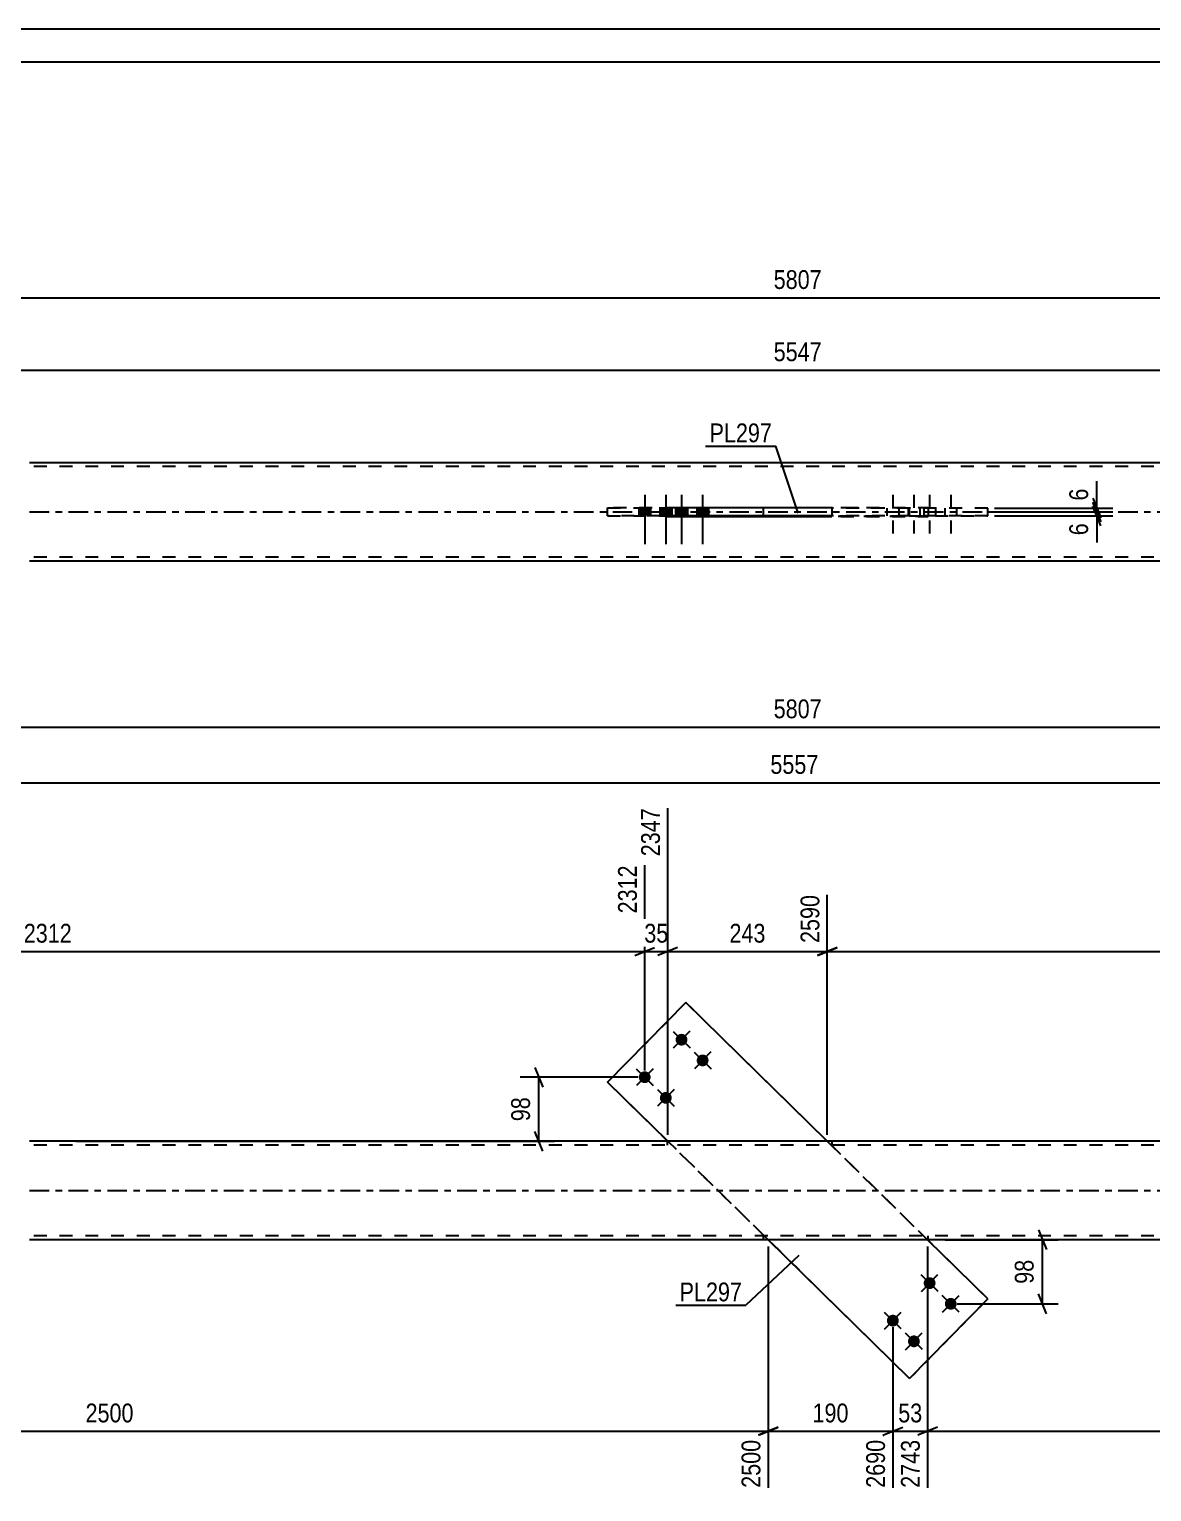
# Model space of a CAD drawing. Header units: millimetres. Extents: x 0 to 594, y 0 to 420.
# Drawn here: x 183.5 to 354.4, y 197.3 to 420 of the extents above; entities that cross this region are included whole.
import ezdxf

# ---------------------------------------------------------------- set-up
doc = ezdxf.new("R2010")
doc.units = ezdxf.units.MM
doc.linetypes.add('DXK_LINE_DOT2', pattern=[3.9198, 1.9599, -1.9599])
doc.linetypes.add('DXK_LINE_DOT3', pattern=[5.9187, 2.979, -0.9799, 0.9799, -0.9799])
doc.styles.add('Arial Narrow', font='ARIALN.TTF', dxfattribs={"height": 0.2})

# ---------------------------------------------------------------- blocks, each defined once
blk = doc.blocks.new('Unknown-580575247-1131')
at = {"color": 5, "linetype": 'Continuous'}
for p, q in [((594, 420), (0, 420)), ((589, 415), (5, 415))]:
    blk.add_line(p, q, dxfattribs=at)
blk = doc.blocks.new('Part-580575247-1689 - 1678')
at = {"color": 2, "linetype": 'Continuous'}
for p, q in [((283.48, 271.83), (271.58, 259.69)), ((283.48, 271.83), (283.48, 271.83)), ((305.01, 250.7), (283.48, 271.83)), ((280.74, 250.7), (271.58, 259.69)), ((271.58, 259.69), (271.58, 259.69)), ((317.56, 214.58), (296.03, 235.7)), ((329.46, 226.71), (320.3, 235.7)), ((317.56, 214.58), (329.46, 226.71)), ((329.46, 226.71), (329.46, 226.71)), ((317.56, 214.58), (317.56, 214.58))]:
    blk.add_line(p, q, dxfattribs=at)
at = {"color": 7, "linetype": 'DXK_LINE_DOT2'}
for p, q in [((271.58, 259.69), (283.48, 271.83)), ((329.46, 226.71), (283.48, 271.83)), ((317.56, 214.58), (271.58, 259.69)), ((296.03, 235.7), (280.74, 250.7)), ((320.3, 235.7), (305.01, 250.7)), ((329.46, 226.71), (317.56, 214.58))]:
    blk.add_line(p, q, dxfattribs=at)
blk = doc.blocks.new('Bolt-580575247-1681 - 1678')
at = {"linetype": 'Continuous'}
for points in [[(319.97, 228.46), (319.85, 228.6), (319.77, 228.77), (319.71, 228.95), (319.7, 229.14), (319.73, 229.33), (319.8, 229.5), (319.9, 229.66), (320.03, 229.8), (320.19, 229.9), (320.36, 229.97), (320.55, 230), (320.73, 229.99), (320.92, 229.94), (321.09, 229.86), (321.23, 229.74), (321.35, 229.6), (321.44, 229.43), (321.49, 229.25), (321.5, 229.06), (321.47, 228.88), (321.41, 228.7), (321.31, 228.54), (321.18, 228.41), (321.02, 228.3), (320.84, 228.23), (320.66, 228.2), (320.47, 228.21), (320.29, 228.26), (320.12, 228.34)], [(323.18, 225.31), (323.06, 225.45), (322.98, 225.62), (322.93, 225.8), (322.92, 225.99), (322.94, 226.17), (323.01, 226.35), (323.11, 226.51), (323.24, 226.64), (323.4, 226.75), (323.57, 226.82), (323.76, 226.85), (323.95, 226.84), (324.13, 226.79), (324.3, 226.71), (324.44, 226.59), (324.56, 226.45), (324.65, 226.28), (324.7, 226.1), (324.71, 225.91), (324.69, 225.72), (324.62, 225.55), (324.52, 225.39), (324.39, 225.26), (324.23, 225.15), (324.06, 225.08), (323.87, 225.05), (323.68, 225.06), (323.5, 225.11), (323.33, 225.19)], [(314.37, 222.75), (314.25, 222.89), (314.16, 223.06), (314.11, 223.24), (314.1, 223.43), (314.13, 223.62), (314.19, 223.79), (314.29, 223.95), (314.43, 224.08), (314.58, 224.19), (314.76, 224.26), (314.94, 224.29), (315.13, 224.28), (315.31, 224.23), (315.48, 224.15), (315.63, 224.03), (315.75, 223.89), (315.84, 223.72), (315.89, 223.54), (315.9, 223.35), (315.87, 223.17), (315.81, 222.99), (315.7, 222.83), (315.57, 222.7), (315.42, 222.59), (315.24, 222.52), (315.06, 222.49), (314.87, 222.5), (314.69, 222.55), (314.52, 222.63)], [(317.58, 219.6), (317.46, 219.74), (317.37, 219.91), (317.32, 220.09), (317.31, 220.28), (317.34, 220.46), (317.41, 220.64), (317.51, 220.8), (317.64, 220.93), (317.8, 221.04), (317.97, 221.11), (318.16, 221.14), (318.34, 221.13), (318.53, 221.08), (318.69, 221), (318.84, 220.88), (318.96, 220.74), (319.05, 220.57), (319.1, 220.39), (319.11, 220.2), (319.08, 220.01), (319.02, 219.84), (318.92, 219.68), (318.78, 219.55), (318.63, 219.44), (318.45, 219.37), (318.27, 219.34), (318.08, 219.35), (317.9, 219.4), (317.73, 219.48)]]:
    blk.add_hatch(color=1, dxfattribs=at).paths.add_polyline_path(points)
at = {"color": 1, "linetype": 'Continuous'}
for p, q in [((321.89, 227.84), (319.32, 230.36)), ((319.34, 227.82), (321.86, 230.39)), ((325.1, 224.69), (322.53, 227.21)), ((322.55, 224.66), (325.08, 227.23)), ((316.28, 222.13), (313.71, 224.65)), ((313.74, 222.11), (316.26, 224.68)), ((319.5, 218.98), (316.93, 221.5)), ((316.95, 218.95), (319.47, 221.52))]:
    blk.add_line(p, q, dxfattribs=at)
blk = doc.blocks.new('Bolt-580575247-1682 - 1678')
at = {"linetype": 'Continuous'}
for points in [[(283.46, 266.8), (283.58, 266.66), (283.67, 266.49), (283.72, 266.31), (283.73, 266.12), (283.7, 265.94), (283.64, 265.76), (283.54, 265.6), (283.4, 265.47), (283.25, 265.36), (283.07, 265.3), (282.89, 265.26), (282.7, 265.27), (282.52, 265.32), (282.35, 265.4), (282.2, 265.52), (282.08, 265.67), (281.99, 265.83), (281.94, 266.01), (281.93, 266.2), (281.96, 266.39), (282.02, 266.56), (282.13, 266.72), (282.26, 266.86), (282.41, 266.96), (282.59, 267.03), (282.77, 267.06), (282.96, 267.05), (283.14, 267.01), (283.31, 266.92)], [(286.67, 263.65), (286.79, 263.51), (286.88, 263.34), (286.93, 263.16), (286.94, 262.97), (286.91, 262.79), (286.85, 262.61), (286.75, 262.45), (286.62, 262.32), (286.46, 262.21), (286.28, 262.14), (286.1, 262.11), (285.91, 262.12), (285.73, 262.17), (285.56, 262.25), (285.41, 262.37), (285.29, 262.51), (285.21, 262.68), (285.15, 262.86), (285.14, 263.05), (285.17, 263.24), (285.24, 263.41), (285.34, 263.57), (285.47, 263.7), (285.63, 263.81), (285.8, 263.88), (285.99, 263.91), (286.17, 263.9), (286.36, 263.85), (286.53, 263.77)], [(277.86, 261.09), (277.98, 260.95), (278.06, 260.78), (278.12, 260.6), (278.13, 260.41), (278.1, 260.23), (278.03, 260.05), (277.93, 259.89), (277.8, 259.76), (277.64, 259.65), (277.47, 259.59), (277.28, 259.55), (277.1, 259.56), (276.91, 259.61), (276.74, 259.69), (276.6, 259.81), (276.48, 259.95), (276.39, 260.12), (276.34, 260.3), (276.33, 260.49), (276.36, 260.68), (276.42, 260.85), (276.52, 261.01), (276.65, 261.15), (276.81, 261.25), (276.99, 261.32), (277.17, 261.35), (277.36, 261.34), (277.54, 261.3), (277.71, 261.21)], [(281.07, 257.94), (281.19, 257.8), (281.28, 257.63), (281.33, 257.45), (281.34, 257.26), (281.31, 257.08), (281.25, 256.9), (281.14, 256.74), (281.01, 256.61), (280.86, 256.5), (280.68, 256.43), (280.5, 256.4), (280.31, 256.41), (280.13, 256.46), (279.96, 256.54), (279.81, 256.66), (279.69, 256.8), (279.6, 256.97), (279.55, 257.15), (279.54, 257.34), (279.57, 257.53), (279.63, 257.7), (279.73, 257.86), (279.87, 257.99), (280.02, 258.1), (280.2, 258.17), (280.38, 258.2), (280.57, 258.19), (280.75, 258.14), (280.92, 258.06)]]:
    blk.add_hatch(color=1, dxfattribs=at).paths.add_polyline_path(points)
at = {"color": 1, "linetype": 'Continuous'}
for p, q in [((281.55, 267.42), (284.12, 264.9)), ((284.09, 267.45), (281.57, 264.88)), ((284.76, 264.27), (287.33, 261.75)), ((287.3, 264.3), (284.78, 261.73)), ((275.94, 261.71), (278.51, 259.19)), ((278.49, 261.74), (275.97, 259.17)), ((279.15, 258.56), (281.72, 256.04)), ((281.7, 258.59), (279.18, 256.02))]:
    blk.add_line(p, q, dxfattribs=at)
blk = doc.blocks.new('Part-580575247-1720 - 1678')
at = {"color": 2, "linetype": 'Continuous'}
for p, q in [((417.46, 250.7), (183.58, 250.7)), ((417.46, 235.7), (183.58, 235.7))]:
    blk.add_line(p, q, dxfattribs=at)
at = {"color": 7, "linetype": 'DXK_LINE_DOT2'}
for p, q in [((417.46, 250.1), (183.58, 250.1)), ((280.64, 250.7), (280.64, 250.1)), ((305.73, 250.7), (305.73, 250.1)), ((417.46, 236.3), (183.58, 236.3)), ((295.32, 235.7), (295.32, 236.3)), ((320.4, 235.7), (320.4, 236.3))]:
    blk.add_line(p, q, dxfattribs=at)
at = {"color": 7, "linetype": 'DXK_LINE_DOT3'}
blk.add_line((183.58, 243.2), (417.46, 243.2), dxfattribs=at)
blk = doc.blocks.new('Bolt-580575247-1423 - 1368')
at = {"color": 1, "linetype": 'DXK_LINE_DOT2'}
for p, q in [((315, 349.11), (315, 341.61)), ((318.21, 349.11), (318.21, 341.61)), ((320.6, 349.11), (320.6, 341.61)), ((323.81, 349.11), (323.81, 341.61)), ((314.1, 347.11), (314.1, 345.91)), ((315.9, 347.11), (315.9, 345.91)), ((317.31, 347.11), (317.31, 345.91)), ((319.11, 347.11), (319.11, 345.91)), ((319.7, 347.11), (319.7, 345.91)), ((321.5, 347.11), (321.5, 345.91)), ((322.91, 347.11), (322.91, 345.91)), ((324.71, 347.11), (324.71, 345.91))]:
    blk.add_line(p, q, dxfattribs=at)
blk = doc.blocks.new('Part-580575247-1416 - 1368')
at = {"color": 2, "linetype": 'Continuous'}
for p, q in [((417.46, 354.01), (183.58, 354.01)), ((280.64, 347.12), (280.64, 347.21)), ((280.64, 347.21), (280.64, 347.21)), ((280.64, 347.21), (305.73, 347.21)), ((280.64, 345.92), (280.64, 345.81)), ((280.64, 345.81), (305.73, 345.81)), ((295.32, 347.21), (295.32, 347.12)), ((295.32, 345.81), (295.32, 345.92)), ((305.73, 347.21), (305.73, 345.81)), ((417.46, 339.01), (183.58, 339.01))]:
    blk.add_line(p, q, dxfattribs=at)
at = {"color": 7, "linetype": 'DXK_LINE_DOT2'}
for p, q in [((417.46, 353.41), (183.58, 353.41)), ((280.64, 345.92), (280.64, 347.21)), ((280.64, 347.21), (305.73, 347.21)), ((280.64, 345.81), (305.73, 345.81)), ((295.32, 347.21), (320.4, 347.21)), ((295.32, 347.21), (295.32, 347.21)), ((295.32, 347.21), (320.4, 347.21)), ((295.32, 347.12), (295.32, 347.21)), ((295.32, 345.92), (295.32, 347.12)), ((295.32, 345.81), (295.32, 345.81)), ((295.32, 345.81), (295.32, 345.81)), ((320.4, 345.81), (295.32, 345.81)), ((295.32, 345.81), (320.4, 345.81)), ((320.4, 347.21), (320.4, 345.81)), ((417.46, 339.61), (183.58, 339.61))]:
    blk.add_line(p, q, dxfattribs=at)
at = {"color": 7, "linetype": 'DXK_LINE_DOT3'}
blk.add_line((183.58, 346.51), (417.46, 346.51), dxfattribs=at)
blk = doc.blocks.new('Bolt-580575247-1422 - 1368')
at = {"linetype": 'Continuous'}
for points in [[(278.13, 347.12), (276.33, 347.12), (276.33, 345.92), (278.13, 345.92)], [(281.34, 347.12), (279.54, 347.12), (279.54, 345.92), (281.34, 345.92)], [(283.73, 347.12), (281.93, 347.12), (281.93, 345.92), (283.73, 345.92)], [(286.94, 347.12), (285.14, 347.12), (285.14, 345.92), (286.94, 345.92)]]:
    blk.add_hatch(color=1, dxfattribs=at).paths.add_polyline_path(points)
at = {"color": 1, "linetype": 'Continuous'}
for p, q in [((277.23, 349.12), (277.23, 341.62)), ((280.44, 349.12), (280.44, 341.62)), ((282.83, 349.12), (282.83, 341.62)), ((286.04, 349.12), (286.04, 341.62)), ((276.33, 347.12), (276.33, 345.92)), ((278.13, 347.12), (278.13, 345.92)), ((279.54, 347.12), (279.54, 345.92)), ((281.34, 347.12), (281.34, 345.92)), ((281.93, 347.12), (281.93, 345.92)), ((283.73, 347.12), (283.73, 345.92)), ((285.14, 347.12), (285.14, 345.92)), ((286.94, 347.12), (286.94, 345.92))]:
    blk.add_line(p, q, dxfattribs=at)
blk = doc.blocks.new('Part-580575247-1470 - 1368')
at = {"color": 2, "linetype": 'Continuous'}
for p, q in [((271.58, 345.92), (271.58, 347.12)), ((283.48, 345.92), (283.48, 347.12)), ((305.73, 347.11), (283.48, 347.12)), ((305.73, 345.91), (283.48, 345.92))]:
    blk.add_line(p, q, dxfattribs=at)
at = {"color": 7, "linetype": 'DXK_LINE_DOT2'}
for p, q in [((317.56, 347.11), (271.58, 347.12)), ((271.58, 347.12), (283.48, 347.12)), ((271.58, 345.92), (317.56, 345.91)), ((283.48, 345.92), (271.58, 345.92)), ((329.46, 347.11), (305.73, 347.11)), ((329.46, 345.91), (305.73, 345.91)), ((317.56, 345.91), (317.56, 347.11)), ((329.46, 347.11), (317.56, 347.11)), ((317.56, 345.91), (329.46, 345.91)), ((329.46, 345.91), (329.46, 347.11))]:
    blk.add_line(p, q, dxfattribs=at)
blk = doc.blocks.new('StraightDimension-580575247-1850 - 1678')
at = {"color": 7, "linetype": 'Continuous'}
for p, q in [((296.03, 234.7), (296.03, 197.94)), ((315, 222.39), (315, 197.94)), ((297.53, 207.15), (294.53, 205.95)), ((313.5, 205.95), (316.5, 207.15)), ((296.03, 206.55), (315, 206.55))]:
    blk.add_line(p, q, dxfattribs=at)
at = {"color": 0}
blk.add_wipeout([(308.86, 207.3), (308.86, 211.5), (302.17, 211.5), (302.17, 207.3)], dxfattribs=at)
at = {"color": 0, "linetype": 'Continuous'}
blk.add_wipeout([(314.4, 205.85), (310.2, 205.85), (310.2, 197.34), (314.4, 197.34)], dxfattribs=at)
at = {"color": 3, "style": 'Arial Narrow'}
blk.add_text('190', height=2.863, dxfattribs=at).set_placement((302.77, 207.9))
at = {"color": 3, "linetype": 'Continuous', "style": 'Arial Narrow'}
blk.add_text('2690', height=2.863, rotation=90.0002, dxfattribs=at).set_placement((313.8, 197.94))
blk = doc.blocks.new('StraightDimension-580575247-1864 - 1678')
at = {"color": 7, "linetype": 'Continuous'}
for p, q in [((320.3, 234.7), (320.3, 197.94)), ((315, 222.39), (315, 197.94)), ((313.5, 205.95), (316.5, 207.15)), ((321.8, 207.15), (318.8, 205.95)), ((315, 206.55), (320.3, 206.55))]:
    blk.add_line(p, q, dxfattribs=at)
at = {"color": 0}
blk.add_wipeout([(320.08, 207.3), (320.08, 211.5), (315.22, 211.5), (315.22, 207.3)], dxfattribs=at)
at = {"color": 0, "linetype": 'Continuous'}
blk.add_wipeout([(319.7, 205.85), (315.5, 205.85), (315.5, 197.34), (319.7, 197.34)], dxfattribs=at)
at = {"color": 3, "style": 'Arial Narrow'}
blk.add_text('53', height=2.863, dxfattribs=at).set_placement((315.82, 207.9))
at = {"color": 3, "linetype": 'Continuous', "style": 'Arial Narrow'}
blk.add_text('2743', height=2.863, rotation=90.0002, dxfattribs=at).set_placement((319.1, 197.94))
blk = doc.blocks.new('StraightDimension-580575247-1736 - 1678')
at = {"color": 7, "linetype": 'Continuous'}
blk.add_line((82.48, 313.75), (518.56, 313.75), dxfattribs=at)
at = {"color": 0}
blk.add_wipeout([(304.78, 314.5), (304.78, 318.7), (296.26, 318.7), (296.26, 314.5)], dxfattribs=at)
at = {"color": 3, "style": 'Arial Narrow'}
blk.add_text('5807', height=2.863, dxfattribs=at).set_placement((296.86, 315.1))
blk = doc.blocks.new('StraightDimension-580575247-1750 - 1678')
at = {"color": 7, "linetype": 'Continuous'}
for p, q in [((277.23, 261.45), (277.23, 292.71)), ((95.48, 251.7), (95.48, 282.72)), ((96.98, 280.19), (93.98, 278.99)), ((95.48, 279.59), (277.23, 279.59)), ((275.73, 278.99), (278.73, 280.19))]:
    blk.add_line(p, q, dxfattribs=at)
at = {"color": 0, "linetype": 'Continuous'}
for points in [[(276.63, 293.31), (272.43, 293.31), (272.43, 284.79), (276.63, 284.79)], [(94.88, 283.32), (90.68, 283.32), (90.68, 280.29), (94.88, 280.29)]]:
    blk.add_wipeout(points, dxfattribs=at)
at = {"color": 0}
blk.add_wipeout([(190.61, 280.34), (190.61, 284.54), (182.1, 284.54), (182.1, 280.34)], dxfattribs=at)
at = {"color": 3, "linetype": 'Continuous', "style": 'Arial Narrow'}
for s, height, p in [('2312', 2.863, (276.03, 285.39)), ('0', 2.86, (94.28, 280.89))]:
    blk.add_text(s, height=height, rotation=90.0002, dxfattribs=at).set_placement(p)
at = {"color": 3, "style": 'Arial Narrow'}
blk.add_text('2312', height=2.863, dxfattribs=at).set_placement((182.7, 280.94))
blk = doc.blocks.new('StraightDimension-580575247-1760 - 1678')
at = {"color": 7, "linetype": 'Continuous'}
for p, q in [((280.74, 251.7), (280.74, 301.41)), ((277.23, 261.45), (277.23, 292.71)), ((275.73, 278.99), (278.73, 280.19)), ((277.23, 279.59), (280.74, 279.59)), ((282.24, 280.19), (279.24, 278.99))]:
    blk.add_line(p, q, dxfattribs=at)
at = {"color": 0, "linetype": 'Continuous'}
blk.add_wipeout([(280.14, 302.01), (275.94, 302.01), (275.94, 293.49), (280.14, 293.49)], dxfattribs=at)
at = {"color": 0}
blk.add_wipeout([(281.41, 280.34), (281.41, 284.54), (276.56, 284.54), (276.56, 280.34)], dxfattribs=at)
at = {"color": 3, "linetype": 'Continuous', "style": 'Arial Narrow'}
blk.add_text('2347', height=2.863, rotation=90.0002, dxfattribs=at).set_placement((279.54, 294.09))
at = {"color": 3, "style": 'Arial Narrow'}
blk.add_text('35', height=2.863, dxfattribs=at).set_placement((277.16, 280.94))
blk = doc.blocks.new('StraightDimension-580575247-2047 - 1678')
at = {"color": 7, "linetype": 'Continuous'}
blk.add_line((94.48, 305.28), (505.56, 305.28), dxfattribs=at)
at = {"color": 0}
blk.add_wipeout([(304.28, 306.03), (304.28, 310.23), (295.76, 310.23), (295.76, 306.03)], dxfattribs=at)
at = {"color": 3, "style": 'Arial Narrow'}
blk.add_text('5557', height=2.863, dxfattribs=at).set_placement((296.36, 306.63))
blk = doc.blocks.new('StraightDimension-580575247-1776 - 1678')
at = {"color": 7, "linetype": 'Continuous'}
for p, q in [((280.74, 251.7), (280.74, 301.41)), ((305.01, 251.7), (305.01, 288.21)), ((282.24, 280.19), (279.24, 278.99)), ((280.74, 279.59), (305.01, 279.59)), ((303.51, 278.99), (306.51, 280.19))]:
    blk.add_line(p, q, dxfattribs=at)
at = {"color": 0, "linetype": 'Continuous'}
blk.add_wipeout([(304.41, 288.81), (300.21, 288.81), (300.21, 280.29), (304.41, 280.29)], dxfattribs=at)
at = {"color": 0}
blk.add_wipeout([(296.22, 280.34), (296.22, 284.54), (289.53, 284.54), (289.53, 280.34)], dxfattribs=at)
at = {"color": 3, "linetype": 'Continuous', "style": 'Arial Narrow'}
blk.add_text('2590', height=2.863, rotation=90.0002, dxfattribs=at).set_placement((303.81, 280.89))
at = {"color": 3, "style": 'Arial Narrow'}
blk.add_text('243', height=2.863, dxfattribs=at).set_placement((290.13, 280.94))
blk = doc.blocks.new('StraightDimension-580575247-1798 - 1678')
at = {"color": 7, "linetype": 'Continuous'}
for p, q in [((305.01, 251.7), (305.01, 288.21)), ((505.56, 252.7), (505.56, 288.21)), ((306.51, 280.19), (303.51, 278.99)), ((305.01, 279.59), (505.56, 279.59)), ((504.06, 278.99), (507.06, 280.19))]:
    blk.add_line(p, q, dxfattribs=at)
at = {"color": 0, "linetype": 'Continuous'}
blk.add_wipeout([(504.96, 288.81), (500.76, 288.81), (500.76, 280.29), (504.96, 280.29)], dxfattribs=at)
at = {"color": 0}
blk.add_wipeout([(409.55, 280.34), (409.55, 284.54), (401.03, 284.54), (401.03, 280.34)], dxfattribs=at)
at = {"color": 3, "linetype": 'Continuous', "style": 'Arial Narrow'}
blk.add_text('5547', height=2.863, rotation=90.0002, dxfattribs=at).set_placement((504.36, 280.89))
at = {"color": 3, "style": 'Arial Narrow'}
blk.add_text('2957', height=2.863, dxfattribs=at).set_placement((401.63, 280.94))
blk = doc.blocks.new('StraightDimension-580575247-1838 - 1678')
at = {"color": 7, "linetype": 'Continuous'}
for p, q in [((296.03, 234.7), (296.03, 197.94)), ((95.48, 233.7), (95.48, 203.42)), ((96.98, 207.15), (93.98, 205.95)), ((294.53, 205.95), (297.53, 207.15)), ((95.48, 206.55), (296.03, 206.55))]:
    blk.add_line(p, q, dxfattribs=at)
at = {"color": 0}
blk.add_wipeout([(200.01, 207.3), (200.01, 211.5), (191.5, 211.5), (191.5, 207.3)], dxfattribs=at)
at = {"color": 0, "linetype": 'Continuous'}
for points in [[(94.88, 205.85), (90.68, 205.85), (90.68, 202.82), (94.88, 202.82)], [(295.43, 205.85), (291.23, 205.85), (291.23, 197.34), (295.43, 197.34)]]:
    blk.add_wipeout(points, dxfattribs=at)
at = {"color": 3, "style": 'Arial Narrow'}
blk.add_text('2500', height=2.863, dxfattribs=at).set_placement((192.1, 207.9))
at = {"color": 3, "linetype": 'Continuous', "style": 'Arial Narrow'}
for s, height, p in [('0', 2.86, (94.28, 203.42)), ('2500', 2.863, (294.83, 197.94))]:
    blk.add_text(s, height=height, rotation=90.0002, dxfattribs=at).set_placement(p)
blk = doc.blocks.new('StraightDimension-580575247-1878 - 1678')
at = {"color": 7, "linetype": 'Continuous'}
for p, q in [((320.3, 234.7), (320.3, 197.94)), ((505.56, 233.7), (505.56, 197.94)), ((321.8, 207.15), (318.8, 205.95)), ((504.06, 205.95), (507.06, 207.15)), ((320.3, 206.55), (505.56, 206.55))]:
    blk.add_line(p, q, dxfattribs=at)
at = {"color": 0}
blk.add_wipeout([(417.19, 207.3), (417.19, 211.5), (408.68, 211.5), (408.68, 207.3)], dxfattribs=at)
at = {"color": 0, "linetype": 'Continuous'}
blk.add_wipeout([(504.96, 205.85), (500.76, 205.85), (500.76, 197.34), (504.96, 197.34)], dxfattribs=at)
at = {"color": 3, "style": 'Arial Narrow'}
blk.add_text('2804', height=2.863, dxfattribs=at).set_placement((409.28, 207.9))
at = {"color": 3, "linetype": 'Continuous', "style": 'Arial Narrow'}
blk.add_text('5547', height=2.863, rotation=90.0002, dxfattribs=at).set_placement((504.36, 197.94))
blk = doc.blocks.new('StraightDimension-580575247-1993 - 1678')
at = {"color": 7, "linetype": 'Continuous'}
for p, q in [((337.18, 237.2), (338.38, 234.2)), ((322.97, 235.7), (340.18, 235.7)), ((337.78, 225.95), (337.78, 235.7)), ((338.38, 224.45), (337.18, 227.45)), ((324.81, 225.95), (340.18, 225.95))]:
    blk.add_line(p, q, dxfattribs=at)
at = {"color": 0}
blk.add_wipeout([(337.03, 233.25), (332.83, 233.25), (332.83, 228.4), (337.03, 228.4)], dxfattribs=at)
at = {"color": 3, "style": 'Arial Narrow'}
blk.add_text('98', height=2.863, rotation=90.0002, dxfattribs=at).set_placement((336.43, 229))
blk = doc.blocks.new('StraightDimension-580575247-2025 - 1678')
at = {"color": 7, "linetype": 'Continuous'}
for p, q in [((260.51, 261.95), (261.71, 258.95)), ((276.23, 260.45), (258.26, 260.45)), ((261.11, 250.7), (261.11, 260.45)), ((261.71, 249.2), (260.51, 252.2)), ((190.6, 250.7), (263.51, 250.7))]:
    blk.add_line(p, q, dxfattribs=at)
at = {"color": 0}
blk.add_wipeout([(260.36, 258), (256.16, 258), (256.16, 253.15), (260.36, 253.15)], dxfattribs=at)
at = {"color": 3, "style": 'Arial Narrow'}
blk.add_text('98', height=2.863, rotation=90.0002, dxfattribs=at).set_placement((259.76, 253.75))
blk = doc.blocks.new('StraightDimension-580575247-1541 - 1368')
at = {"color": 7, "linetype": 'Continuous'}
for p, q in [((345.47, 348.61), (346.67, 345.61)), ((346.67, 345.01), (345.47, 348.01)), ((330.46, 347.11), (348.47, 347.11)), ((330.46, 346.51), (348.47, 346.51)), ((346.07, 346.51), (346.07, 347.11))]:
    blk.add_line(p, q, dxfattribs=at)
at = {"color": 0}
blk.add_wipeout([(345.32, 350.67), (341.12, 350.67), (341.12, 347.64), (345.32, 347.64)], dxfattribs=at)
at = {"color": 7, "linetype": 'Continuous'}
blk.add_line((346.07, 347.11), (346.07, 351.19), dxfattribs=at)
blk.add_line((346.07, 347.11), (346.07, 351.19), dxfattribs=at)
at = {"color": 3, "style": 'Arial Narrow'}
blk.add_text('6', height=2.86, rotation=90.0002, dxfattribs=at).set_placement((344.72, 348.24))
blk = doc.blocks.new('StraightDimension-580575247-1545 - 1368')
at = {"color": 7, "linetype": 'Continuous'}
for p, q in [((345.47, 348.01), (346.67, 345.01)), ((346.67, 344.41), (345.47, 347.41)), ((330.46, 346.51), (348.47, 346.51)), ((330.46, 345.91), (348.47, 345.91)), ((346.07, 345.91), (346.07, 346.51))]:
    blk.add_line(p, q, dxfattribs=at)
at = {"color": 0}
blk.add_wipeout([(345.32, 345.39), (341.12, 345.39), (341.12, 342.36), (345.32, 342.36)], dxfattribs=at)
at = {"color": 7, "linetype": 'Continuous'}
blk.add_line((346.07, 345.91), (346.07, 341.84), dxfattribs=at)
blk.add_line((346.07, 345.91), (346.07, 341.84), dxfattribs=at)
at = {"color": 3, "style": 'Arial Narrow'}
blk.add_text('6', height=2.86, rotation=90.0002, dxfattribs=at).set_placement((344.72, 342.96))
blk = doc.blocks.new('StraightDimension-580575247-1550 - 1368')
at = {"color": 7, "linetype": 'Continuous'}
blk.add_line((82.48, 379.11), (518.56, 379.11), dxfattribs=at)
at = {"color": 0}
blk.add_wipeout([(304.78, 379.86), (304.78, 384.06), (296.26, 384.06), (296.26, 379.86)], dxfattribs=at)
at = {"color": 3, "style": 'Arial Narrow'}
blk.add_text('5807', height=2.863, dxfattribs=at).set_placement((296.86, 380.46))
blk = doc.blocks.new('StraightDimension-580575247-1581 - 1368')
at = {"color": 7, "linetype": 'Continuous'}
blk.add_line((95.48, 368.11), (505.56, 368.11), dxfattribs=at)
at = {"color": 0}
blk.add_wipeout([(304.78, 368.86), (304.78, 373.06), (296.26, 373.06), (296.26, 368.86)], dxfattribs=at)
at = {"color": 3, "style": 'Arial Narrow'}
blk.add_text('5547', height=2.863, dxfattribs=at).set_placement((296.86, 369.46))
blk = doc.blocks.new('Mark-580575247-1685 - 1678')
at = {"color": 0}
blk.add_wipeout([(292.04, 226.33), (292.04, 229.33), (282.54, 229.33), (282.54, 226.33)], dxfattribs=at)
blk.add_wipeout([(292.04, 226.33), (292.04, 229.33), (282.54, 229.33), (282.54, 226.33)], dxfattribs=at)
at = {"color": 30, "linetype": 'Continuous'}
for p in [(300.68, 233.29), (281.94, 225.73)]:
    blk.add_line(p, (292.64, 225.73), dxfattribs=at)
at = {"color": 3, "style": 'Arial Narrow'}
blk.add_text('PL297', height=2.863, dxfattribs=at).set_placement((282.54, 226.33))
blk = doc.blocks.new('Mark-580575247-1466 - 1368')
at = {"color": 0}
blk.add_wipeout([(296.6, 357.12), (296.6, 360.12), (287.1, 360.12), (287.1, 357.12)], dxfattribs=at)
blk.add_wipeout([(296.6, 357.12), (296.6, 360.12), (287.1, 360.12), (287.1, 357.12)], dxfattribs=at)
at = {"color": 30, "linetype": 'Continuous'}
for p in [(286.5, 356.52), (300.58, 346.35)]:
    blk.add_line(p, (297.2, 356.52), dxfattribs=at)
at = {"color": 3, "style": 'Arial Narrow'}
blk.add_text('PL297', height=2.863, dxfattribs=at).set_placement((287.1, 357.12))

msp = doc.modelspace()

# ---------------------------------------------------------------- block references
for name in ['Unknown-580575247-1131', 'Part-580575247-1416 - 1368', 'Bolt-580575247-1422 - 1368', 'Bolt-580575247-1423 - 1368', 'Part-580575247-1470 - 1368', 'Part-580575247-1689 - 1678', 'Bolt-580575247-1682 - 1678', 'Part-580575247-1720 - 1678', 'Bolt-580575247-1681 - 1678']:
    msp.add_blockref(name, (0, 0))

# ---------------------------------------------------------------- next in the draw order: block references
for name in ['StraightDimension-580575247-1541 - 1368', 'StraightDimension-580575247-1736 - 1678', 'StraightDimension-580575247-1850 - 1678']:
    msp.add_blockref(name, (0, 0))

# ---------------------------------------------------------------- next in the draw order: block references
for name in ['StraightDimension-580575247-1545 - 1368', 'StraightDimension-580575247-1750 - 1678', 'StraightDimension-580575247-1838 - 1678', 'StraightDimension-580575247-1864 - 1678']:
    msp.add_blockref(name, (0, 0))

# ---------------------------------------------------------------- next in the draw order: block references
for name in ['StraightDimension-580575247-1550 - 1368', 'StraightDimension-580575247-1760 - 1678', 'StraightDimension-580575247-1878 - 1678', 'Mark-580575247-1685 - 1678']:
    msp.add_blockref(name, (0, 0))

# ---------------------------------------------------------------- next in the draw order: block references
for name in ['StraightDimension-580575247-1581 - 1368', 'StraightDimension-580575247-2047 - 1678', 'StraightDimension-580575247-1993 - 1678']:
    msp.add_blockref(name, (0, 0))

# ---------------------------------------------------------------- next in the draw order: block references
for name in ['Mark-580575247-1466 - 1368', 'StraightDimension-580575247-1776 - 1678', 'StraightDimension-580575247-2025 - 1678']:
    msp.add_blockref(name, (0, 0))

# ---------------------------------------------------------------- next in the draw order: block references
msp.add_blockref('StraightDimension-580575247-1798 - 1678', (0, 0))

doc.saveas('drawing.dxf')
